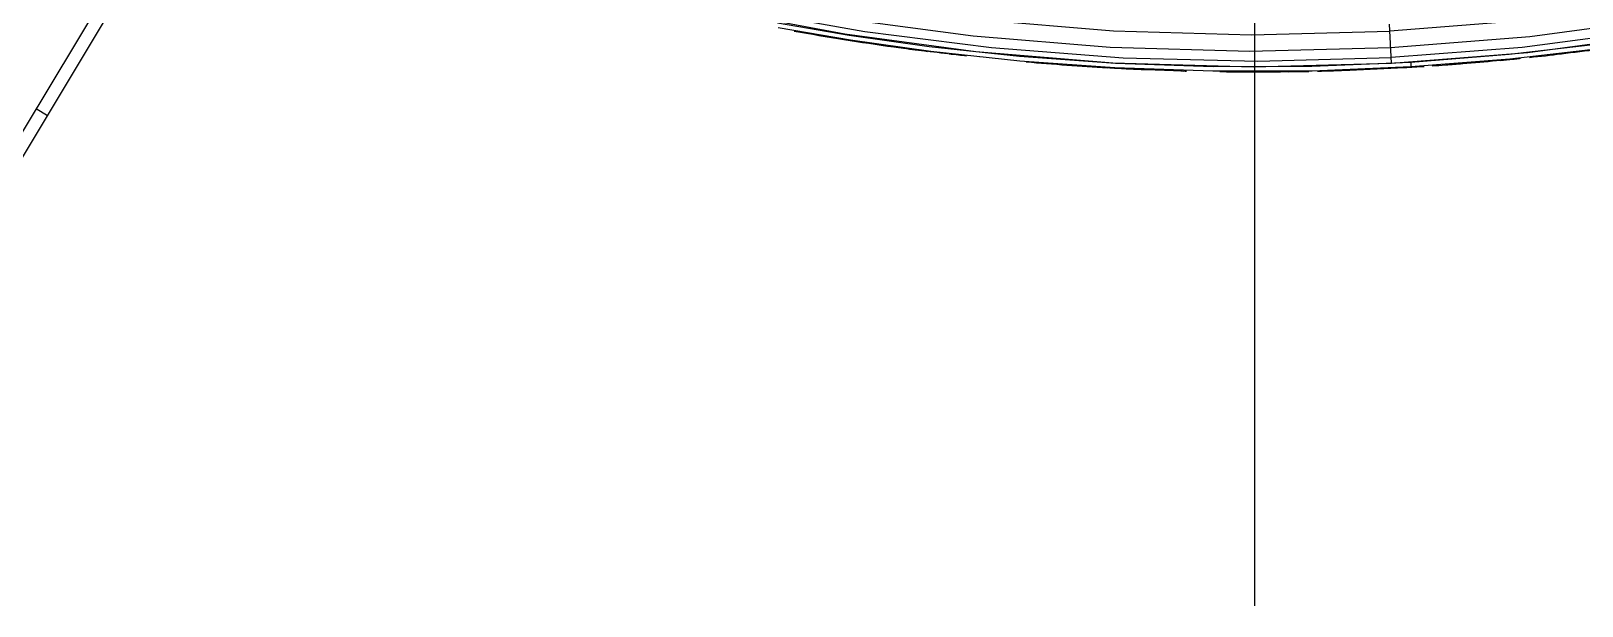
# Model space of a CAD drawing. Header units: metres. Extents: x -367 to 374, y -238 to 224.
# Drawn here: x 348.5686 to 348.6785, y 176.5383 to 176.579 of the extents above; entities that cross this region are included whole.
import ezdxf
from ezdxf.enums import TextEntityAlignment as Align

# ---------------------------------------------------------------- set-up
doc = ezdxf.new("R2010")
doc.units = ezdxf.units.M
for name, color, linetype in [('ELE-ALIMENTADORES', 160, 'Continuous'), ('LA_BAU_BASES GERAIS_R00$0$ARQ-XREF-ATT', 8, 'Continuous'), ('LA_BAU_BASES GERAIS_R00$0$BASE', 253, 'Continuous'), ('LA_BAU_BASES GERAIS_R00$0$dutos', 31, 'Continuous')]:
    doc.layers.add(name, color=color, linetype=linetype)
doc.styles.add('LA_BAU_BASES GERAIS_R00$0$R60-125-RS', font='romans.shx', dxfattribs={"height": 0.19})
doc.styles.add('LA_BAU_BASES GERAIS_R00$0$R80-100-RS', font='romans.shx', dxfattribs={"height": 0.203})

# ---------------------------------------------------------------- blocks, each defined once
blk = doc.blocks.new('LA_BAU_BASES GERAIS_R00$0$A$C2E3D5B4E')
at = {"layer": 'LA_BAU_BASES GERAIS_R00$0$dutos', "color": 251}
for p, q in [((-18.09466975517489, -1.411698769665861), (-18.09466975517489, -0.9613959335153481)), ((-18.17260822227558, -1.36250479711515), (-18.18588441337681, -1.384600089567527)), ((-18.1850701065689, -1.385089369242166), (-18.1717939240441, -1.362994091061125)), ((-18.13194624034213, -1.369649984911291), (-18.12370964040019, -1.371173833382898)), ((-18.13045671518694, -1.369572965771738), (-18.12229933782623, -1.37100787310527)), ((-18.12340683673938, -1.371282545642487), (-18.12849359518066, -1.370408709345327)), ((-18.128441391926, -1.370723551567323), (-18.12332433089296, -1.37159918198148)), ((-18.0849997293526, -1.373255385278014), (-18.08514445817354, -1.370494906616557)), ((-18.11774130824426, -1.372084812755645), (-18.12340683673938, -1.371282545642487)), ((-18.12332433089296, -1.37159918198148), (-18.11763224400852, -1.372400842102877)), ((-18.11135628018417, -1.372775775010894), (-18.11774130824426, -1.372084812755645)), ((-18.07573497816225, -1.372131157685715), (-18.08502047246793, -1.372855928886281)), ((-18.06969531368406, -1.371832198497657), (-18.07666926547552, -1.372649733899095)), ((-18.07661688356211, -1.372946034442691), (-18.06966727570955, -1.3721311515298)), ((-18.11763224400852, -1.372400842102877), (-18.11133255370407, -1.373079147410579)), ((-18.11418721517964, -1.372821888873375), (-18.11417922512624, -1.372822646191878)), ((-18.10453535491615, -1.373267028944326), (-18.11135628018417, -1.372775775010894)), ((-18.11133255370407, -1.373079147410579), (-18.10460271364616, -1.373563848656602)), ((-18.1047358933522, -1.373225512566194), (-18.0947937974646, -1.373506378927402)), ((-18.09762215916203, -1.37350670657878), (-18.10453535491615, -1.373267028944326)), ((-18.0947937974646, -1.373506378927402), (-18.08499974689141, -1.373255056754431)), ((-18.08363638340279, -1.373199602809734), (-18.09063940526892, -1.373485911249816)), ((-18.07666926547552, -1.372649733899095), (-18.08363638340279, -1.373199602809734)), ((-18.08363638340279, -1.373199602809734), (-18.08361844290573, -1.37349906405251)), ((-18.08361844290573, -1.37349906405251), (-18.07661688356211, -1.372946034442691)), ((-18.0775489362851, -1.373070729455947), (-18.07726569117767, -1.373045462865491)), ((-18.07726477193319, -1.373054997166662), (-18.07662381157854, -1.372991439283112)), ((-18.10460271364616, -1.373563848656602), (-18.0976523019325, -1.373806260912886)), ((-18.10043441961966, -1.37377394539925), (-18.09992259932903, -1.373787563569465)), ((-18.0976523019325, -1.373806260912886), (-18.09061541261781, -1.37378545530072)), ((-18.09063940526892, -1.373485911249816), (-18.09762215916203, -1.37350670657878)), ((-18.09256448216672, -1.373853531904558), (-18.09228001092561, -1.373851379975974)), ((-18.09227986905796, -1.37386100092607), (-18.09163523095697, -1.373849743347535)), ((-18.09061541261781, -1.37378545530072), (-18.08361844290573, -1.37349906405251)), ((-18.18019679824158, -1.376978822182707), (-18.18101110274597, -1.376489538674548))]:
    blk.add_line(p, q, dxfattribs=at)
for points in [[(-18.00786406613702, -1.348970292700585), (-18.01025580186251, -1.350268581369335), (-18.0131834202175, -1.351791908632265), (-18.01671197577969, -1.353536397134746), (-18.02092029570406, -1.355491724347473), (-18.02590424185166, -1.357638504113936), (-18.03178427255261, -1.359945577656788), (-18.03871839652402, -1.362365781502092), (-18.04682257701097, -1.364800150032522), (-18.05587781924055, -1.367038704477807), (-18.06544165030778, -1.368871995481811), (-18.0752237119649, -1.370200202680451), (-18.08511827220116, -1.370993558105681)], [(-18.08505775178605, -1.372146030061401), (-18.07519117605784, -1.37136364574252), (-18.06537598983618, -1.370049403510336), (-18.05583556664874, -1.368254969266388), (-18.0468244543448, -1.366077112926348), (-18.03871947853406, -1.363702963740877), (-18.03174874381023, -1.361334139824237), (-18.02584296349903, -1.359081865049745), (-18.02083605515986, -1.356989886975668), (-18.01661522062443, -1.355092454441717), (-18.01307662226316, -1.353403209295891), (-18.01013575283901, -1.351932582016332), (-18.00773369527633, -1.350690075681257)], [(-18.00695586858001, -1.350781270237974), (-18.00904606399286, -1.351900837540313), (-18.01159080183504, -1.3532190677617), (-18.01464289892863, -1.354734215553151), (-18.01826432787027, -1.356441411962066), (-18.02253312258711, -1.358331845379041), (-18.02754373567529, -1.360388350395795), (-18.03340404237133, -1.362578744528207), (-18.04024611525392, -1.364853289064001), (-18.04824673842973, -1.367141417214668), (-18.05708001328901, -1.369219900512405), (-18.06628149726328, -1.370902303222636), (-18.07573497816225, -1.372131157685715)], [(-18.16390051438361, -1.357332140975075), (-18.16133027774958, -1.358388519782864), (-18.15821643093659, -1.359604140514591), (-18.15449301566559, -1.36096917321737), (-18.15008206515211, -1.3624656924232), (-18.14489299907984, -1.364064088642579), (-18.13882178402287, -1.365718585169986), (-18.13173275759345, -1.367365130987025), (-18.12346992121149, -1.368907742599902), (-18.11428814636213, -1.370158984308716), (-18.10468183350372, -1.370957426974826), (-18.09492140991529, -1.371241142779297), (-18.08511827413236, -1.370993521321168)], [(-18.1642055136623, -1.358906107983955), (-18.16168815405729, -1.35988974888113), (-18.15861107723845, -1.361043807151134), (-18.15491709200489, -1.36235241915), (-18.15052834353889, -1.363795072030996), (-18.14535080115479, -1.36534560645913), (-18.13927781074983, -1.366959265098274), (-18.13217951837123, -1.368570995621837), (-18.12388289276578, -1.370088608285812), (-18.11463529602918, -1.371326074473188), (-18.10493322457205, -1.372117811649957), (-18.09503724956608, -1.372398384308951), (-18.08505775178605, -1.372146030061401)], [(-18.12229933782623, -1.37100787310527), (-18.11332259005144, -1.372152609533885), (-18.1040012609252, -1.372868581038517), (-18.09446450746691, -1.373107920467817), (-18.08502047246793, -1.372855928886281)], [(-18.12370964040019, -1.371173833382898), (-18.11444386827702, -1.372426378189346), (-18.1047358933522, -1.373225512566194)], [(-18.08499974575068, -1.373255062303258), (-18.07533205993332, -1.372489634696819), (-18.06550536606801, -1.371179537642263)], [(-18.10238661217397, -1.373708406130561), (-18.10173596519553, -1.373732545507835), (-18.10108523398765, -1.373754391942555), (-18.10043441961966, -1.37377394539925)]]:
    blk.add_lwpolyline(points, dxfattribs=at)
for centre, start, end in [((-18.09466976814065, -1.189081917363808), 259.8271297803182, 262.0444498296372), ((-18.09466976875262, -1.189080472905687), 262.045659188944, 262.2567881709459), ((-18.09466977451564, -1.189066878168148), 276.7460610756427, 278.3825392578142), ((-18.09466976928991, -1.189079205334735), 262.2568412812826, 262.5214152773906), ((-18.09466977047134, -1.189076419246874), 262.5203368387145, 262.7907335030642), ((-18.09466977850889, -1.189057459661569), 262.6186931184153, 263.2411756262583), ((-18.09466977698912, -1.189061044607286), 263.2631506858087, 263.4786989036671), ((-18.09466977708428, -1.189060819951635), 263.4803451618052, 263.6508972774891), ((-18.09466977408385, -1.189067895928645), 264.9731367304489, 266.7606773865101), ((-18.09466977410932, -1.189067837238042), 274.1935274622009, 274.568441237982), ((-18.09466977475199, -1.189066319204073), 274.5684070807431, 275.3168480552466), ((-18.09466977097281, -1.189075235322605), 275.6053076008091, 275.739145396983), ((-18.0946697726099, -1.189071374767707), 275.7376760483461, 275.8462141852785), ((-18.0946697726099, -1.189071374767707), 276.039833193288, 276.7448601549012), ((-18.09466977449017, -1.189066936589995), 266.7606943172271, 267.1722256962075), ((-18.09466977182456, -1.189073225561231), 267.1703771326461, 267.6067117748656), ((-18.0946697695058, -1.189078694737589), 268.3773815475591, 268.4358538216036), ((-18.09466977036595, -1.189076667528923), 268.4361333277819, 268.5008058502706), ((-18.0946697737694, -1.18906863981573), 269.2298788839071, 269.5297116809558), ((-18.09466977410932, -1.189067837236678), 269.5297138306395, 269.9044722065576), ((-18.09466977475199, -1.189066319204073), 269.9044731054599, 270.6526076950245), ((-18.09466977097281, -1.189075235324424), 270.9407235705404, 271.0745066844794), ((-18.0946697726099, -1.189071374769526), 271.0746707952939, 271.1831072044725), ((-18.0946697726099, -1.189071374769526), 271.3766137874915, 272.0816967507291), ((-18.09466977447312, -1.189066977801019), 272.0812139893463, 273.2864145097232), ((-18.09466977441195, -1.189067122128733), 273.2871275145903, 273.7178377026086), ((-18.0946697737694, -1.18906863981573), 273.8935842385372, 274.1935455542274)]:
    blk.add_arc(centre, 0.1847989941017943, start, end, dxfattribs=at)
blk = doc.blocks.new('LA_BAU_BASES GERAIS_R00')
at = {"layer": 'LA_BAU_BASES GERAIS_R00$0$ARQ-XREF-ATT'}
blk.add_blockref('LA_BAU_BASES GERAIS_R00$0$A$C2E3D5B4E', (366.75, 177.95), dxfattribs=at)
at = {"layer": 'LA_BAU_BASES GERAIS_R00$0$BASE', "style": 'LA_BAU_BASES GERAIS_R00$0$R60-125-RS'}
for p in [(242.7815727361595, 218.919159373358), (358.6365727361596, 192.964159373358)]:
    blk.add_attdef('S', text='', height=0.19, rotation=90, dxfattribs=at).set_placement(p, align=Align.MIDDLE_CENTER)
at = {"layer": 'LA_BAU_BASES GERAIS_R00$0$BASE', "style": 'LA_BAU_BASES GERAIS_R00$0$R80-100-RS'}
blk.add_attdef('ACESSO', text='', height=0.203, dxfattribs=at).set_placement((365.922255870473, 191.9868442639211), align=Align.TOP_CENTER)
at = {"layer": 'LA_BAU_BASES GERAIS_R00$0$BASE', "style": 'LA_BAU_BASES GERAIS_R00$0$R60-125-RS'}
blk.add_attdef('S', text='', height=0.19, dxfattribs=at).set_placement((266.114159373358, 180.9134272638404), align=Align.MIDDLE_CENTER)

msp = doc.modelspace()

# ---------------------------------------------------------------- block references
at = {"layer": 'ELE-ALIMENTADORES', "color": 2}
msp.add_blockref('LA_BAU_BASES GERAIS_R00', (0, 0), dxfattribs=at)

doc.saveas('drawing.dxf')
